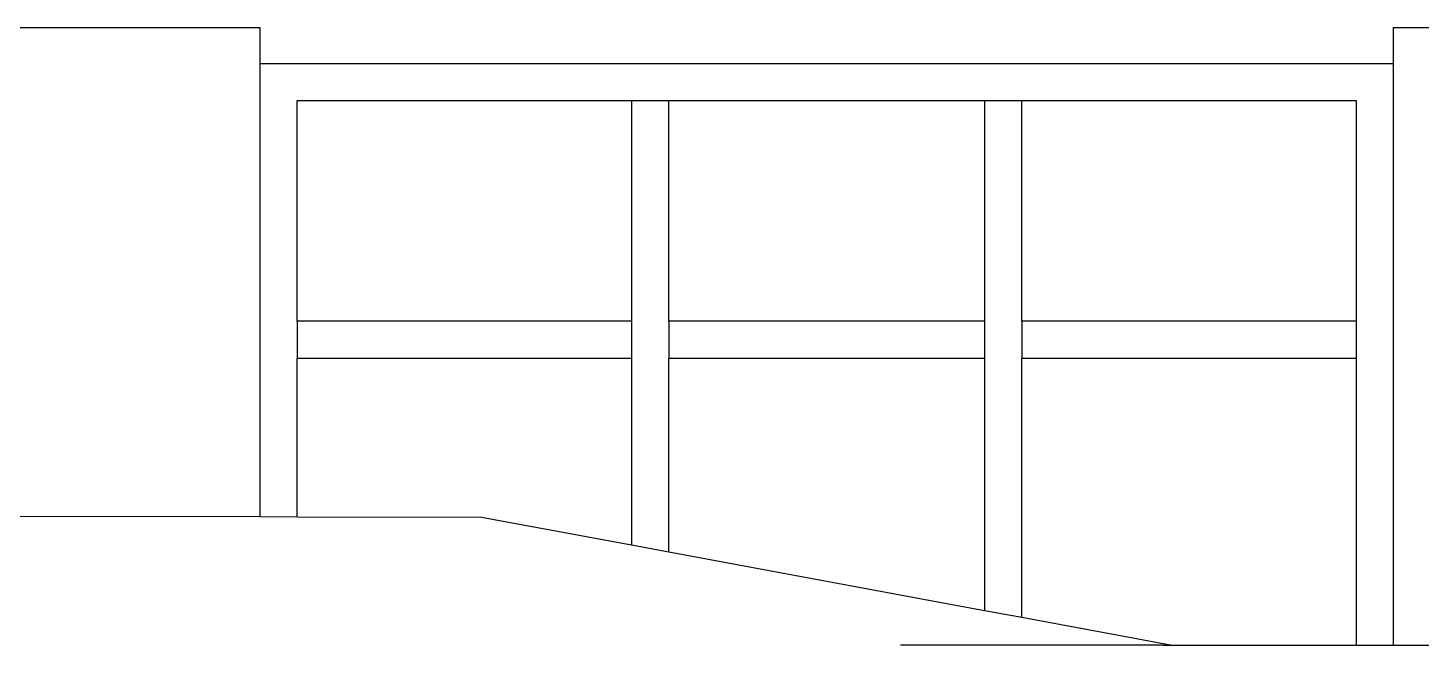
# Model space of a CAD drawing. Extents: x -101 to 101, y -14 to 18.
# Drawn here: x -43.902 to -40.152, y 7.479 to 9.141 of the extents above; entities that cross this region are included whole.
import ezdxf

# ---------------------------------------------------------------- set-up
doc = ezdxf.new("R2010")
doc.units = 0
doc.layers.get('0').update_dxf_attribs({"linetype": 'CONTINUOUS'})
doc.layers.add('SECTIONCUTEDGES', color=7, linetype='CONTINUOUS')

msp = doc.modelspace()

# ---------------------------------------------------------------- linework, layer by layer
for p, q in [((-43.2773, 9.1408), (-44.4273, 9.1408)), ((-43.2773, 9.0451), (-43.2773, 9.1408)), ((-39.0773, 9.1408), (-40.2273, 9.1408)), ((-40.2273, 9.1408), (-40.2273, 9.0451)), ((-43.2773, 7.825), (-43.2773, 9.0451)), ((-43.2773, 9.0451), (-40.2273, 9.0451)), ((-40.2273, 9.0451), (-40.2273, 7.4791)), ((-43.1773, 8.3508), (-43.1773, 8.9451)), ((-43.1773, 8.9451), (-42.2773, 8.9451)), ((-42.2773, 8.9451), (-42.1773, 8.9451)), ((-42.2773, 8.9451), (-42.2773, 8.3508)), ((-42.1773, 8.9451), (-41.3273, 8.9451)), ((-42.1773, 8.3508), (-42.1773, 8.9451)), ((-41.3273, 8.9451), (-41.3273, 8.3508)), ((-41.3273, 8.9451), (-41.2273, 8.9451)), ((-41.2273, 8.3508), (-41.2273, 8.9451)), ((-41.2273, 8.9451), (-40.3273, 8.9451)), ((-40.3273, 8.9451), (-40.3273, 8.3508)), ((-42.2773, 8.3508), (-43.1773, 8.3508)), ((-43.1773, 8.3508), (-43.1773, 8.2508)), ((-42.2773, 8.3508), (-42.2773, 8.2508)), ((-41.3273, 8.3508), (-42.1773, 8.3508)), ((-42.1773, 8.3508), (-42.1773, 8.2508)), ((-41.3273, 8.3508), (-41.3273, 8.2508)), ((-40.3273, 8.3508), (-41.2273, 8.3508)), ((-41.2273, 8.3508), (-41.2273, 8.2508)), ((-40.3273, 8.3508), (-40.3273, 8.2508)), ((-42.2773, 8.2508), (-43.1773, 8.2508)), ((-43.1773, 7.8248), (-43.1773, 8.2508)), ((-42.2773, 8.2508), (-42.2773, 7.7489)), ((-41.3273, 8.2508), (-42.1773, 8.2508)), ((-42.1773, 7.7304), (-42.1773, 8.2508)), ((-41.3273, 8.2508), (-41.3273, 7.5727)), ((-40.3273, 8.2508), (-41.2273, 8.2508)), ((-41.2273, 7.5542), (-41.2273, 8.2508)), ((-40.3273, 8.2508), (-40.3273, 7.4791)), ((-40.8438, 7.4791), (-41.5538, 7.4791)), ((-40.8438, 7.4791), (-40.8223, 7.4791))]:
    msp.add_line(p, q)
at = {"layer": 'SECTIONCUTEDGES'}
for p, q in [((-44.4273, 7.8271), (-43.2773, 7.825)), ((-43.2773, 7.825), (-43.1773, 7.8248)), ((-43.1773, 7.8248), (-42.6812, 7.8238)), ((-42.6812, 7.8238), (-42.2773, 7.7489)), ((-42.2773, 7.7489), (-42.1773, 7.7304)), ((-42.1773, 7.7304), (-41.3273, 7.5727)), ((-41.3273, 7.5727), (-41.2273, 7.5542)), ((-41.2273, 7.5542), (-40.8223, 7.4791)), ((-40.8223, 7.4791), (-40.3938, 7.4791)), ((-40.3938, 7.4791), (-40.3273, 7.4791)), ((-40.3273, 7.4791), (-40.2273, 7.4791)), ((-40.2273, 7.4791), (-40.1238, 7.4791))]:
    msp.add_line(p, q, dxfattribs=at)

doc.saveas('drawing.dxf')
